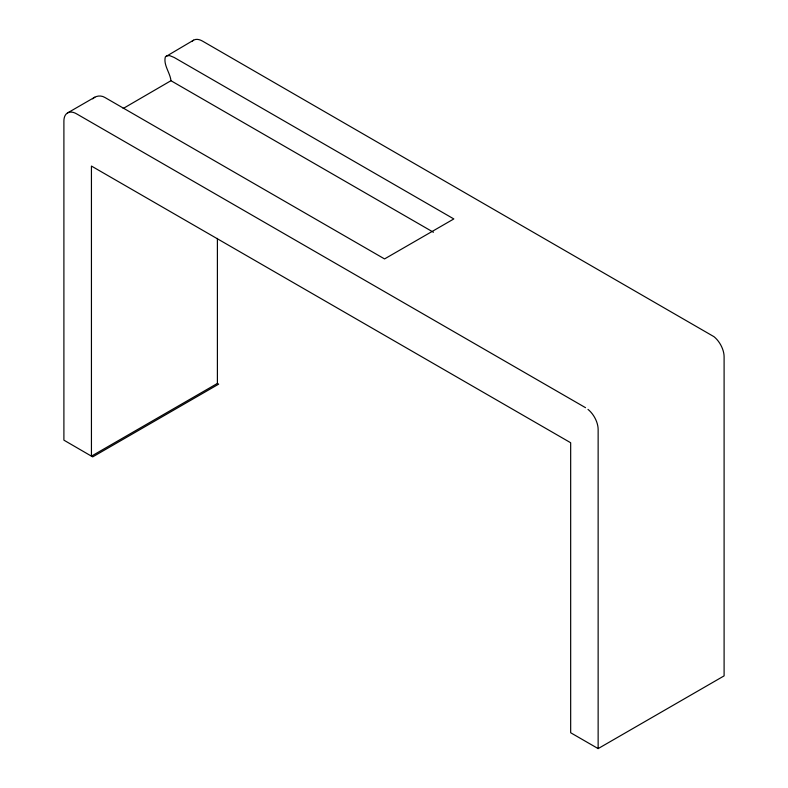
<?xml version="1.0" encoding="UTF-8"?>
<svg xmlns="http://www.w3.org/2000/svg" width="788" height="788" viewBox="0 0 788 788"><rect width="100%" height="100%" fill="white"/><g stroke="black" fill="none" stroke-linecap="round" stroke-linejoin="round"><path stroke-width="1.18" d="M193.553 40.198L165.342 56.874C163.195 64.971 170.198 72.791 170.957 80.711L433.439 232.253M92.679 98.825C95.85 95.614 101.012 95.121 104.834 97.436L384.554 258.927L453.829 218.936L174.118 57.435L169.587 55.593L166.327 55.909M123.155 108.508L170.957 80.711M67.591 112.92L94.826 97.19M191.986 41.498A17.819 10.283 60 0 1 202.457 41.075L713.967 336.673A17.819 10.283 60 0 1 724.103 356.787L724.103 675.877L598.141 748.6L570.67 732.751L570.67 442.748L91.438 166.061L91.438 456.154L92.698 456.882L218.66 384.15L217.399 383.431L91.438 456.154L63.897 440.157L63.897 121.076A17.819 10.283 60 0 1 76.495 113.797L585.543 407.691M598.141 748.6L598.141 429.509A17.819 10.283 60 0 0 587.996 409.396M217.399 238.38L217.399 383.431"/></g></svg>
